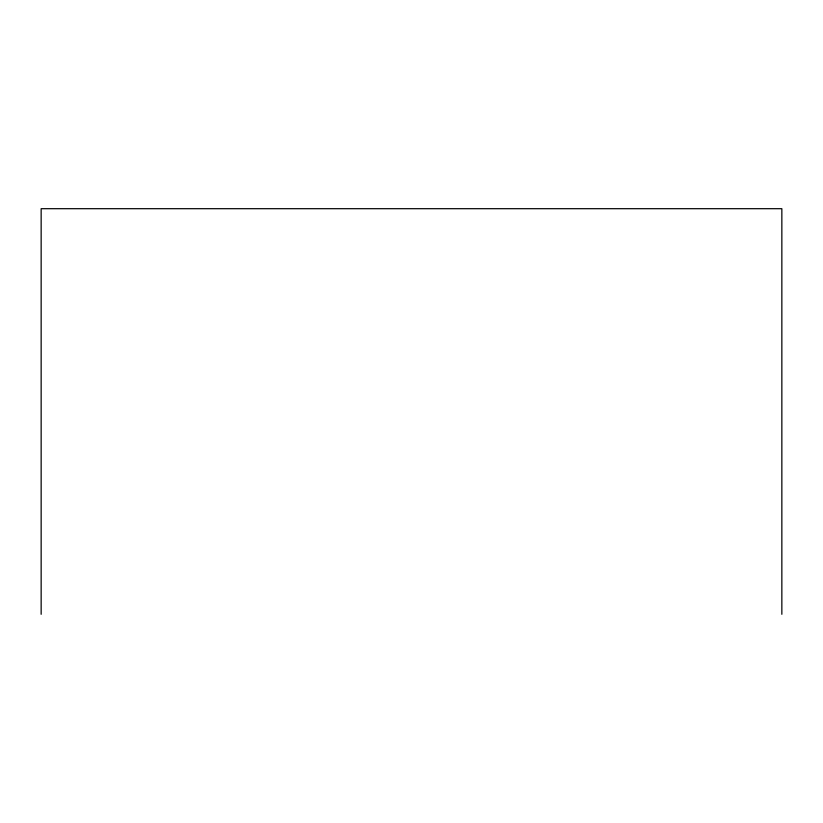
<?xml version="1.0" encoding="UTF-8"?>
<svg xmlns="http://www.w3.org/2000/svg" width="823" height="823" viewBox="0 0 823 823"><rect width="100%" height="100%" fill="white"/><g stroke="black" fill="none" stroke-linecap="round" stroke-linejoin="round"><path stroke-width="1.23" d="M781.85 614.308L781.85 208.692L41.15 208.692L41.15 614.308"/></g></svg>
